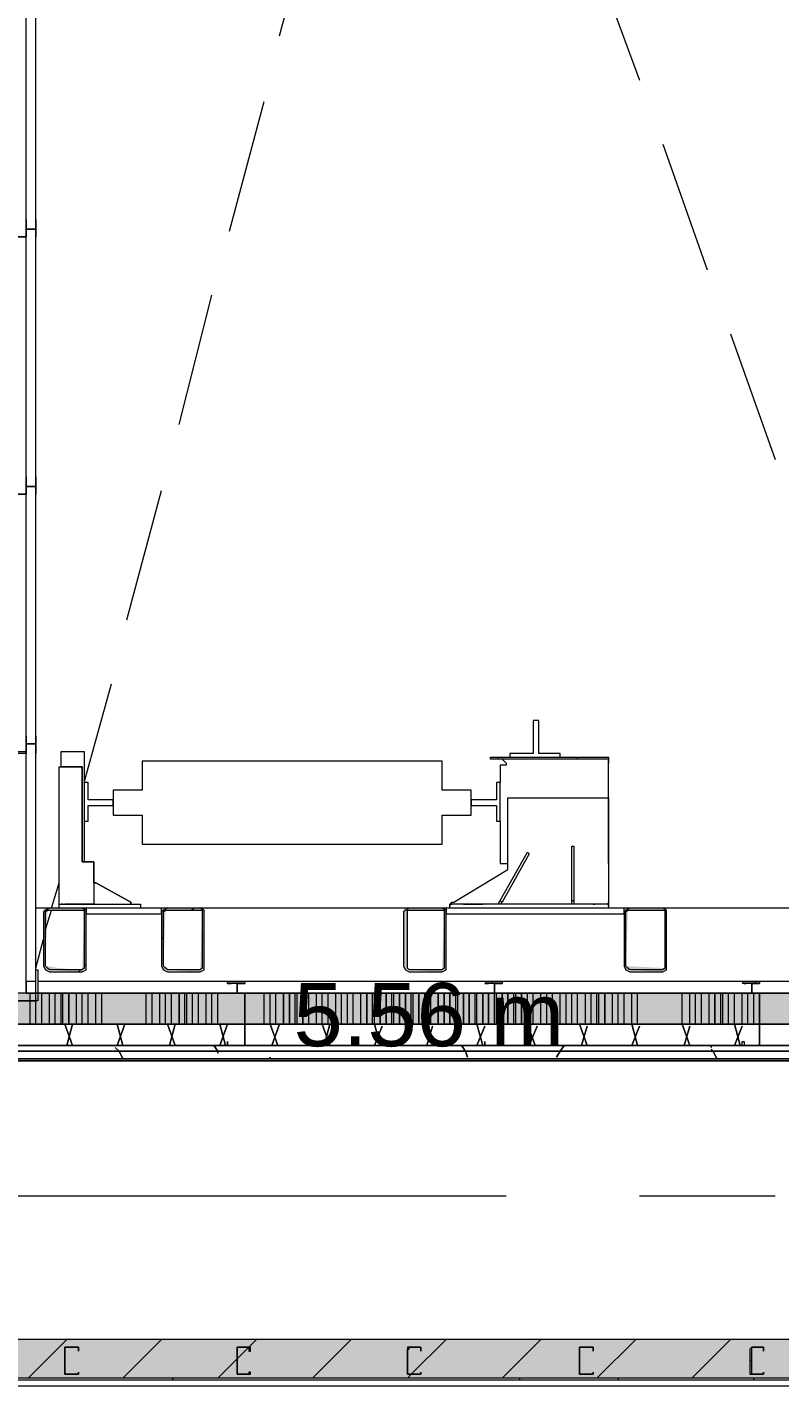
# Model space of a CAD drawing. Header units: metres. Extents: x -2 to 207, y -8 to 52.
# Drawn here: x 23.442 to 25.224, y 22.722 to 25.941 of the extents above; entities that cross this region are included whole.
import ezdxf

# ---------------------------------------------------------------- set-up
doc = ezdxf.new("R2010")
doc.units = ezdxf.units.M
doc.layers.add('HVAC - Ductos', color=5, linetype='Continuous', lineweight=0)
doc.layers.add('PDF_Text', color=7, linetype='Continuous', lineweight=0)
doc.layers.add('PDF_Geometry', color=7, linetype='Continuous', lineweight=0, true_color=0xaaaaaa)
doc.layers.add('PDF_Solid Fills', color=7, linetype='Continuous', lineweight=0, true_color=0xffffff)
doc.styles.add('PDF Helvetica', font='')
doc.styles.get('PDF Helvetica').set_extended_font_data('Helvetica')

msp = doc.modelspace()

# ---------------------------------------------------------------- hatches: boundary and pattern name
at = {"layer": 'PDF_Solid Fills', "lineweight": 0, "transparency": 33554559}
h = msp.add_hatch(color=256, dxfattribs=at)
h.paths.add_polyline_path([(23.4851, 23.7167), (23.4851, 23.7076), (23.4943, 23.7076), (23.5722, 23.703), (23.5722, 23.7076), (23.5172, 23.7121), (23.4897, 23.7167)])
h.paths.add_polyline_path([(23.5813, 23.7076), (23.5813, 23.8541), (23.4851, 23.8541), (23.4805, 23.8496), (23.4805, 23.7167), (23.4851, 23.7213), (23.4897, 23.8496), (23.5767, 23.8496), (23.5722, 23.7121)])
h = msp.add_hatch(color=256, dxfattribs=at)
h.paths.add_polyline_path([(23.7738, 23.7076), (23.8516, 23.703), (23.8516, 23.7076)])
h.paths.add_polyline_path([(23.7646, 23.7167), (23.7646, 23.7076), (23.7738, 23.7121), (23.7692, 23.7167)])
h.paths.add_polyline_path([(23.8608, 23.7076), (23.8608, 23.8541), (23.7646, 23.8541), (23.76, 23.8496), (23.76, 23.7167), (23.7646, 23.7213), (23.7692, 23.8496), (23.8562, 23.8496), (23.8516, 23.7121)])
h = msp.add_hatch(color=256, dxfattribs=at)
h.paths.add_polyline_path([(24.3465, 23.7076), (24.4244, 23.703), (24.4244, 23.7076)])
h.paths.add_polyline_path([(24.4336, 23.7076), (24.4336, 23.8541), (24.3374, 23.8541), (24.3328, 23.8496), (24.3328, 23.7167), (24.3374, 23.7167), (24.3374, 23.7076), (24.3465, 23.7121), (24.3419, 23.7121), (24.3419, 23.8496), (24.429, 23.8496), (24.4244, 23.7121)])
for points in [[(24.9558, 23.7076), (24.9558, 23.8541), (24.8596, 23.8541), (24.8551, 23.8496), (24.8551, 23.7167), (24.8596, 23.7213), (24.8642, 23.8496), (24.9513, 23.8496), (24.9513, 23.7121), (24.8642, 23.7167), (24.8596, 23.7167), (24.8596, 23.7076), (24.8688, 23.7076), (24.9467, 23.703), (24.9467, 23.7076)], [(23.4623, 23.6388), (23.4623, 23.6526), (23.366, 23.6526), (23.366, 23.5793), (25.7851, 23.5793), (25.7851, 23.6526), (23.4668, 23.6526)], [(23.4623, 23.6388), (23.4623, 23.6526), (23.366, 23.6526), (23.366, 23.5793), (25.7851, 23.5793), (25.7851, 23.6526), (23.4668, 23.6526)], [(25.4965, 22.7408), (25.4965, 22.8325), (21.9182, 22.8325), (21.9182, 22.7408)]]:
    msp.add_hatch(color=256, dxfattribs=at).paths.add_polyline_path(points)

# ---------------------------------------------------------------- linework, layer by layer
at = {"layer": 'HVAC - Ductos', "lineweight": 0}
msp.add_lwpolyline([(7.582, 23.4922), (9.2132, 23.4922), (12.4157, 23.4922), (14.7295, 23.4922), (21.6112, 23.4922), (27.4071, 23.4922)], dxfattribs=at)
at = {"layer": 'PDF_Geometry', "lineweight": 0}
for points in [[(22.2939, 23.5288), (22.2939, 23.4968), (23.2836, 23.4968), (25.7577, 23.4968), (25.941, 23.4968), (25.941, 32.0737), (25.941, 32.257), (22.468, 32.257), (22.468, 32.0737), (22.468, 29.3568), (22.468, 29.1781), (23.2836, 29.1781), (23.2836, 25.6364), (22.4725, 25.6364), (22.2939, 25.6364), (22.2939, 23.68), (22.2939, 23.6205), (22.2939, 23.5334)], [(25.9272, 32.0737), (25.9272, 23.5152), (25.9089, 23.5152), (25.7577, 23.5152), (25.4782, 23.5152), (25.3866, 23.5152), (23.3156, 23.5152), (23.2973, 23.5152)], [(25.7851, 25.9572), (25.7851, 24.7155), (25.7851, 24.6148), (25.7851, 23.6526), (25.7668, 23.6526), (25.7577, 23.6526), (23.4668, 23.6526), (23.4393, 23.6526), (23.4393, 23.68), (23.4393, 29.3338)], [(23.366, 29.2606), (23.366, 23.68), (23.366, 23.6526), (23.366, 23.6342), (23.366, 23.5792), (25.7577, 23.5792), (25.7668, 23.5792), (25.7851, 23.5792), (25.8585, 23.5792), (25.8585, 24.0237), (25.8585, 24.6148), (25.8585, 24.7155), (25.8585, 25.2424), (25.8585, 24.7155), (25.8585, 24.6148), (25.8585, 24.0237), (25.8585, 23.5792), (25.7851, 23.5792), (25.7851, 24.6148), (25.7851, 24.7155), (25.7851, 25.9572)], [(23.4623, 23.68), (23.4623, 29.2835)], [(25.9089, 27.2217), (25.9089, 23.5288), (25.8585, 23.5288), (25.7668, 23.5288), (25.7577, 23.5288), (25.1758, 23.5288), (24.5665, 23.5288), (23.957, 23.5288), (23.3477, 23.5288), (23.3156, 23.5288), (23.2973, 23.5288), (23.2836, 23.5288), (22.7383, 23.5288), (22.3535, 23.5288), (22.326, 23.5288), (22.326, 23.5792), (22.326, 23.68), (22.326, 24.2757)], [(24.0395, 25.9205), (24.122, 26.2275)], [(24.7817, 26.1129), (24.8917, 25.8152)], [(23.4623, 23.68), (23.4393, 23.68), (23.4393, 23.6526), (23.4668, 23.6526), (25.7577, 23.6526), (25.7577, 23.6755), (25.7577, 23.6526), (25.7668, 23.6526), (25.7851, 23.6526), (25.7851, 24.6148), (25.7851, 24.7155), (25.7851, 25.9572)], [(23.9204, 25.4577), (24.0029, 25.7647)], [(24.9467, 25.6639), (25.052, 25.3661)], [(23.4623, 25.4807), (23.4623, 25.4852), (23.4623, 25.4807)], [(23.8013, 24.9996), (23.8792, 25.3066)], [(25.1071, 25.2149), (25.2125, 24.9171)], [(23.4623, 24.8713), (23.4623, 24.8759), (23.4623, 24.8713)], [(23.6775, 24.5368), (23.76, 24.8438)], [(25.7577, 24.6376), (25.7577, 23.68), (23.4668, 23.68)], [(25.7577, 24.6376), (25.7577, 23.68), (23.4668, 23.68)], [(23.5767, 24.152), (23.6409, 24.3856)], [(23.4623, 24.2253), (23.4623, 24.2207), (23.4623, 24.2253)], [(23.5172, 23.8633), (23.7096, 23.8633), (23.7096, 23.8541), (23.5172, 23.8541), (23.5172, 23.8633), (23.5172, 24.1886), (23.5218, 24.1886), (23.5263, 24.1886), (23.5309, 24.1886), (23.5722, 24.1886), (23.5309, 24.1886), (23.5263, 24.1886), (23.5218, 24.1886), (23.5218, 24.2253), (23.563, 24.2253), (23.5676, 24.2253), (23.5722, 24.2253), (23.5767, 24.2253), (23.5767, 23.9641)], [(24.7497, 24.2115), (24.8092, 24.2115), (24.8184, 24.2115), (24.8184, 24.207), (24.7451, 24.207), (24.5573, 24.207), (24.5389, 24.207), (24.5389, 24.2115), (24.5573, 24.2115), (24.7451, 24.2115), (24.8184, 24.2115), (24.8184, 24.207), (24.8184, 24.1978)], [(24.5573, 24.2115), (24.5573, 24.207)], [(24.8184, 23.9595), (24.8184, 24.1978), (24.8184, 24.2024), (24.8184, 24.207), (24.8092, 24.207), (24.7497, 24.207), (24.6901, 24.207), (24.626, 24.207), (24.5665, 24.207), (24.571, 24.2024), (24.5756, 24.1978), (24.5756, 24.1932), (24.571, 24.1932), (24.5665, 24.1932), (24.5619, 24.1932), (24.5619, 24.152)], [(24.5665, 24.2115), (24.5847, 24.2115)], [(24.7451, 24.207), (24.7451, 24.2115)], [(24.4427, 23.8633), (24.4473, 23.8679), (24.4519, 23.8679), (24.5801, 23.9458), (24.5801, 24.1153), (24.8184, 24.1153), (24.8184, 23.8679), (24.8184, 23.8633), (24.8184, 23.8541), (24.4427, 23.8541), (24.4427, 23.8633), (24.4427, 23.8587)], [(24.5619, 24.0604), (24.5619, 23.9595), (24.5665, 23.9595), (24.571, 23.9595), (24.5756, 23.9595), (24.5801, 23.9595)], [(23.5997, 23.9137), (23.5997, 23.9641), (23.5997, 23.8633), (23.5585, 23.8633), (23.5355, 23.8633), (23.5309, 23.8633)], [(23.4989, 23.8541), (23.5172, 23.9137)], [(23.5263, 23.8633), (23.5218, 23.8633)], [(23.5355, 23.8633), (23.5309, 23.8633), (23.5355, 23.8633)], [(23.8288, 23.8496), (23.8379, 23.8541)], [(24.8184, 23.8633), (24.4427, 23.8633), (24.4473, 23.8633), (24.4473, 23.8679), (24.4519, 23.8679)], [(24.4748, 23.8633), (24.5206, 23.8633)], [(24.5619, 23.8725), (24.5665, 23.8679)], [(24.7314, 23.8725), (24.736, 23.8725)], [(24.7863, 23.8633), (24.7817, 23.8633), (24.7863, 23.8633)], [(24.8184, 23.8587), (24.8184, 23.8633), (24.8184, 23.8679)], [(23.4851, 23.8037), (23.4989, 23.8496)], [(23.4623, 23.7121), (23.4805, 23.7809)], [(23.76, 23.7809), (23.7646, 23.7855)], [(23.5767, 23.7167), (23.5813, 23.7213)], [(23.563, 23.703), (23.5676, 23.7076)], [(24.5298, 23.6755), (24.5252, 23.6755), (24.5298, 23.6755)], [(24.5435, 23.6755), (24.5435, 23.68)], [(25.1667, 23.6755), (25.1667, 23.68)], [(23.957, 23.593), (23.957, 23.5976)], [(23.2836, 23.4968), (25.2262, 23.4968), (23.2836, 23.4968), (23.2973, 23.4968), (23.3156, 23.4968), (25.3866, 23.4968), (25.4782, 23.4968), (25.7577, 23.4968), (25.9272, 23.4968)], [(24.5756, 23.1715), (23.3064, 23.1715)], [(25.2125, 23.1715), (24.8917, 23.1715)], [(25.4965, 22.7408), (21.9182, 22.7408), (21.8678, 22.7408), (21.8678, 22.7225), (21.9182, 22.7225), (21.2997, 22.7225), (21.3043, 22.7225), (21.8678, 22.7225), (21.8678, 22.7408), (21.8678, 22.8325), (21.8678, 22.7408)], [(21.9273, 22.8325), (21.9182, 22.8325), (21.9182, 22.7225), (25.4965, 22.7225), (25.4965, 22.8325), (21.9549, 22.8325)], [(25.4965, 22.7362), (21.9182, 22.7362)]]:
    msp.add_lwpolyline(points, dxfattribs=at)
for points in [[(25.6523, 26.5528), (25.6523, 23.8541), (23.4623, 23.8541), (23.4623, 26.5528), (25.6523, 26.5528), (25.6523, 23.8541), (23.4623, 23.8541), (23.4623, 26.5528)], [(23.4393, 25.4623), (23.4623, 25.4623), (23.4623, 25.4441), (23.4623, 25.4807), (23.4623, 25.4761), (23.4623, 25.4807), (23.4623, 25.4441), (23.4623, 25.4623), (23.4393, 25.4623), (23.4393, 25.4441), (23.3156, 25.4441), (23.311, 25.4441), (23.311, 25.4807), (23.3156, 25.4852), (23.3202, 25.4852), (23.3202, 25.4807), (23.3156, 25.4807), (23.311, 25.4807), (23.311, 25.4441), (23.3156, 25.4441), (23.4393, 25.4441), (23.4393, 25.4852)], [(23.4393, 24.853), (23.4623, 24.853), (23.4623, 24.8346), (23.4623, 24.8713), (23.4623, 24.8667), (23.4623, 24.8713), (23.4623, 24.8346), (23.4623, 24.853), (23.4393, 24.853), (23.4393, 24.8346), (23.3156, 24.8346), (23.311, 24.8346), (23.311, 24.8713), (23.3156, 24.8759), (23.3202, 24.8759), (23.3202, 24.8713), (23.3156, 24.8713), (23.311, 24.8713), (23.311, 24.8346), (23.3156, 24.8346), (23.4393, 24.8346), (23.4393, 24.8759)], [(24.6535, 24.2986), (24.6397, 24.2986), (24.6397, 24.2207), (24.5847, 24.2207), (24.5847, 24.2115), (24.7039, 24.2115), (24.7039, 24.2207), (24.6535, 24.2207)], [(23.4393, 24.2436), (23.4623, 24.2436), (23.4623, 24.2253), (23.4623, 24.2619), (23.4623, 24.2574), (23.4623, 24.2619), (23.4623, 24.2253), (23.4623, 24.2436), (23.4393, 24.2436), (23.4393, 24.2253), (23.4393, 24.2207), (23.3156, 24.2207), (23.311, 24.2253), (23.311, 24.2619), (23.3156, 24.2619), (23.3202, 24.2619), (23.3156, 24.2619), (23.311, 24.2619), (23.311, 24.2253), (23.3156, 24.2253), (23.4393, 24.2253), (23.4393, 24.2619)], [(23.5722, 24.1886), (23.5722, 23.9641), (23.5997, 23.9641), (23.5722, 23.9641)], [(24.4244, 24.1336), (24.4244, 24.2024), (23.7142, 24.2024), (23.7142, 24.1336), (23.6455, 24.1336), (23.6455, 24.0741), (23.7142, 24.0741), (23.7142, 24.0053), (24.4244, 24.0053), (24.4244, 24.0741), (24.4931, 24.0741), (24.4931, 24.1336)], [(23.6455, 24.1107), (23.5859, 24.1107), (23.5859, 24.152), (23.5767, 24.152), (23.5767, 24.0604), (23.5859, 24.0604), (23.5859, 24.097), (23.6455, 24.097)], [(24.4931, 24.097), (24.5527, 24.097), (24.5527, 24.0604), (24.5619, 24.0604), (24.5619, 24.152), (24.5527, 24.152), (24.5527, 24.1107), (24.4931, 24.1107)], [(24.5619, 23.8633), (24.5573, 23.8633), (24.5619, 23.8725), (24.626, 23.987), (24.6305, 23.9825), (24.5665, 23.8679)], [(24.736, 23.8633), (24.7314, 23.8633), (24.7314, 23.8725), (24.7314, 24.0008), (24.736, 24.0008), (24.736, 23.8725)], [(23.6043, 23.9137), (23.5997, 23.9137), (23.6043, 23.9137), (23.6867, 23.8679), (23.6867, 23.8633), (23.6867, 23.8679)], [(23.5813, 23.845), (23.5813, 23.8496), (23.5722, 23.8541), (23.4943, 23.8541), (23.4851, 23.8496), (23.4805, 23.845), (23.4805, 23.7167), (23.4851, 23.7076), (23.4943, 23.703), (23.5722, 23.703), (23.5813, 23.7076), (23.5813, 23.7167)], [(23.76, 23.8404), (23.76, 23.8541), (23.5813, 23.8541), (23.5813, 23.8404)], [(23.8608, 23.845), (23.8608, 23.8496), (23.8516, 23.8541), (23.7738, 23.8541), (23.7646, 23.8496), (23.76, 23.845), (23.76, 23.7167), (23.7646, 23.7076), (23.7738, 23.703), (23.8516, 23.703), (23.8608, 23.7076), (23.8608, 23.7167)], [(24.4336, 23.845), (24.4336, 23.8496), (24.4244, 23.8541), (24.3465, 23.8541), (24.3374, 23.8496), (24.3328, 23.845), (24.3328, 23.7167), (24.3374, 23.7076), (24.3465, 23.703), (24.4244, 23.703), (24.4336, 23.7076), (24.4336, 23.7167)], [(24.8551, 23.8404), (24.8551, 23.8541), (24.4336, 23.8541), (24.4336, 23.8404)], [(24.9558, 23.845), (24.9558, 23.8496), (24.9467, 23.8541), (24.8688, 23.8541), (24.8596, 23.8496), (24.8551, 23.845), (24.8551, 23.7167), (24.8596, 23.7076), (24.8688, 23.703), (24.9467, 23.703), (24.9558, 23.7076), (24.9558, 23.7167)], [(23.4943, 23.8496), (23.5722, 23.8496), (23.5767, 23.8496), (23.5767, 23.845), (23.5767, 23.7167), (23.5767, 23.7121), (23.5722, 23.7076), (23.4943, 23.7076), (23.4897, 23.7121), (23.4851, 23.7167), (23.4851, 23.845), (23.4897, 23.8496)], [(23.7738, 23.8496), (23.8516, 23.8496), (23.8562, 23.8496), (23.8562, 23.845), (23.8562, 23.7167), (23.8562, 23.7121), (23.8516, 23.7076), (23.7738, 23.7076), (23.7692, 23.7121), (23.7646, 23.7167), (23.7646, 23.845), (23.7692, 23.8496)], [(24.3465, 23.8496), (24.4244, 23.8496), (24.429, 23.8496), (24.429, 23.845), (24.429, 23.7167), (24.429, 23.7121), (24.4244, 23.7076), (24.3465, 23.7076), (24.3419, 23.7121), (24.3419, 23.7167), (24.3419, 23.845), (24.3419, 23.8496)], [(24.8688, 23.8496), (24.9467, 23.8496), (24.9513, 23.8496), (24.9513, 23.845), (24.9513, 23.7167), (24.9513, 23.7121), (24.9467, 23.7076), (24.8688, 23.7076), (24.8642, 23.7121), (24.8596, 23.7167), (24.8596, 23.845), (24.8642, 23.8496)], [(23.4623, 23.6342), (23.4623, 23.7076), (23.4668, 23.7076), (23.4668, 23.6342), (23.3156, 23.6342)], [(23.9387, 23.6526), (23.9387, 23.6755), (23.957, 23.6755), (23.9158, 23.6755), (23.925, 23.6755), (23.9158, 23.6755), (23.9158, 23.68), (23.957, 23.68), (23.957, 23.6755), (23.9387, 23.6755), (23.9387, 23.6526), (23.957, 23.6526), (23.957, 23.5288), (23.9204, 23.5288), (23.9158, 23.5288), (23.9158, 23.538), (23.9158, 23.5288), (23.9204, 23.5288), (23.957, 23.5288), (23.957, 23.6526), (23.9158, 23.6526)], [(24.5481, 23.6526), (24.5481, 23.6755), (24.5665, 23.6755), (24.5298, 23.6755), (24.5343, 23.6755), (24.5298, 23.6755), (24.5252, 23.6755), (24.5298, 23.68), (24.5665, 23.68), (24.5665, 23.6755), (24.5481, 23.6755), (24.5481, 23.6526), (24.5665, 23.6526), (24.5665, 23.5288), (24.5298, 23.5288), (24.5252, 23.5288), (24.5252, 23.538), (24.5252, 23.5288), (24.5298, 23.5288), (24.5665, 23.5288), (24.5665, 23.6526), (24.5252, 23.6526)], [(25.1575, 23.6526), (25.1575, 23.6755), (25.1758, 23.6755), (25.1391, 23.6755), (25.1437, 23.6755), (25.1391, 23.6755), (25.1345, 23.6755), (25.1391, 23.68), (25.1758, 23.68), (25.1758, 23.6755), (25.1575, 23.6755), (25.1575, 23.6526), (25.1758, 23.6526), (25.1758, 23.5288), (25.1391, 23.5288), (25.1345, 23.5288), (25.1345, 23.538), (25.1391, 23.538), (25.1391, 23.5288), (25.1758, 23.5288), (25.1758, 23.6526), (25.1345, 23.6526)], [(23.366, 23.5792), (25.7577, 23.5792), (25.7668, 23.5792), (25.7851, 23.5792), (25.7851, 23.6526), (25.7668, 23.6526), (23.4668, 23.6526), (23.366, 23.6526), (23.366, 23.6342)], [(25.8585, 23.5792), (25.7668, 23.5792), (25.7577, 23.5792), (23.3156, 23.5792), (23.3156, 23.5288), (23.3477, 23.5288), (23.957, 23.5288), (24.5665, 23.5288), (25.1758, 23.5288), (25.7577, 23.5288), (25.7668, 23.5288), (25.8585, 23.5288)], [(25.9089, 23.5288), (25.7668, 23.5288), (25.7577, 23.5288), (25.1758, 23.5288), (24.5665, 23.5288), (23.957, 23.5288), (23.3477, 23.5288), (23.2973, 23.5288), (23.2973, 23.5152), (25.3866, 23.5152), (25.4782, 23.5152), (25.9089, 23.5152)], [(25.3682, 23.4922), (23.2836, 23.4922), (23.2836, 23.4968), (22.2939, 23.4968), (22.2847, 23.4922), (22.2847, 23.4968), (22.2847, 23.4922), (23.2836, 23.4922)], [(23.2836, 23.4968), (25.3866, 23.4968), (25.4782, 23.4968), (25.9272, 23.4968), (25.9272, 23.5152), (25.4782, 23.5152), (25.3866, 23.5152), (23.2836, 23.5152), (23.2836, 23.4968), (25.941, 23.4968), (25.4782, 23.4968), (25.3866, 23.4968)], [(23.563, 22.8141), (23.5309, 22.8141), (23.5309, 22.8095), (23.5309, 22.7499), (23.563, 22.7499), (23.563, 22.7545), (23.563, 22.7499), (23.5309, 22.7499), (23.5309, 22.8095), (23.5309, 22.8141), (23.563, 22.8141), (23.563, 22.8049)], [(23.9708, 22.8141), (23.9387, 22.8141), (23.9387, 22.8095), (23.9387, 22.7499), (23.9708, 22.7499), (23.9708, 22.7545), (23.9662, 22.7545), (23.9662, 22.7499), (23.9387, 22.7499), (23.9387, 22.8095), (23.9387, 22.8141), (23.9662, 22.8141), (23.9662, 22.8049), (23.9708, 22.8049)], [(24.374, 22.8141), (24.3465, 22.8141), (24.3419, 22.8141), (24.3419, 22.8095), (24.3419, 22.7499), (24.3465, 22.7499), (24.374, 22.7499), (24.374, 22.7545), (24.374, 22.7499), (24.3465, 22.7499), (24.3419, 22.7499), (24.3419, 22.8095), (24.3465, 22.8095), (24.3465, 22.8141), (24.374, 22.8141), (24.374, 22.8049)], [(24.7817, 22.8141), (24.7497, 22.8141), (24.7497, 22.8095), (24.7497, 22.7499), (24.7817, 22.7499), (24.7817, 22.7545), (24.7817, 22.7499), (24.7497, 22.7499), (24.7497, 22.8095), (24.7497, 22.8141), (24.7817, 22.8141), (24.7817, 22.8049)], [(25.1849, 22.8141), (25.1575, 22.8141), (25.1529, 22.8095), (25.1529, 22.7499), (25.1575, 22.7499), (25.1849, 22.7499), (25.1849, 22.7545), (25.1849, 22.7499), (25.1575, 22.7499), (25.1575, 22.8095), (25.1575, 22.8141), (25.1849, 22.8141), (25.1849, 22.8049)]]:
    msp.add_lwpolyline(points, close=True, dxfattribs=at)
at = {"layer": 'PDF_Geometry', "color": 254, "lineweight": 0, "true_color": 0xeaeaea}
for points in [[(23.4485, 23.5792), (23.4485, 23.6342), (23.4485, 23.6526)], [(23.4623, 23.5792), (23.4623, 23.6342), (23.4623, 23.6526)], [(23.476, 23.5792), (23.476, 23.6526)], [(23.4943, 23.5792), (23.4943, 23.6526)], [(23.5081, 23.5792), (23.5081, 23.6526)], [(23.5218, 23.5792), (23.5218, 23.6526)], [(23.5263, 23.5792), (23.5263, 23.6526)], [(23.5585, 23.5792), (23.5585, 23.6526)], [(23.5722, 23.5792), (23.5722, 23.6526)], [(23.5859, 23.5792), (23.5859, 23.6526)], [(23.6043, 23.5792), (23.6043, 23.6526)], [(23.618, 23.5792), (23.618, 23.6526)], [(23.7234, 23.5792), (23.7234, 23.6526)], [(23.7372, 23.5792), (23.7372, 23.6526)], [(23.7554, 23.5792), (23.7554, 23.6526)], [(23.7692, 23.5792), (23.7692, 23.6526)], [(23.783, 23.5792), (23.783, 23.6526)], [(23.815, 23.5792), (23.815, 23.6526)], [(23.8196, 23.5792), (23.8196, 23.6526)], [(23.8334, 23.5792), (23.8334, 23.6526)], [(23.8471, 23.5792), (23.8471, 23.6526)], [(23.8654, 23.5792), (23.8654, 23.6526)], [(23.8792, 23.5792), (23.8792, 23.6526)], [(23.8929, 23.5792), (23.8929, 23.6526)], [(24.0029, 23.5792), (24.0029, 23.6526)], [(24.0167, 23.5792), (24.0167, 23.6526)], [(24.0303, 23.5792), (24.0303, 23.6526)], [(24.0762, 23.5792), (24.0762, 23.6526)], [(24.0807, 23.5792), (24.0807, 23.6526)], [(24.1083, 23.5792), (24.1083, 23.6526)], [(24.1265, 23.5792), (24.1265, 23.6526)], [(24.1403, 23.5792), (24.1403, 23.6526)], [(24.1541, 23.5792), (24.1541, 23.6526)], [(24.1724, 23.5792), (24.1724, 23.6526)], [(24.1862, 23.5792), (24.1862, 23.6526)], [(24.1999, 23.5792), (24.1999, 23.6526)], [(24.2136, 23.5792), (24.2136, 23.6526)], [(24.2319, 23.5792), (24.2319, 23.6526)], [(24.2594, 23.5792), (24.2594, 23.6526)], [(24.264, 23.5792), (24.264, 23.6526)], [(24.3052, 23.5792), (24.3052, 23.6526)], [(24.3098, 23.5792), (24.3098, 23.6526)], [(24.3236, 23.5792), (24.3236, 23.6526)], [(24.3511, 23.5792), (24.3511, 23.6526)], [(24.3556, 23.5792), (24.3556, 23.6526)], [(24.4565, 23.5792), (24.4565, 23.6526)], [(24.4611, 23.5792), (24.4611, 23.6526)], [(24.5022, 23.5792), (24.5022, 23.6526)], [(24.5068, 23.5792), (24.5068, 23.6526)], [(24.5206, 23.5792), (24.5206, 23.6526)], [(24.5481, 23.5792), (24.5481, 23.6526)], [(24.5527, 23.5792), (24.5527, 23.6526)], [(24.5939, 23.5792), (24.5939, 23.6526)], [(24.5985, 23.5792), (24.5985, 23.6526)], [(24.626, 23.5792), (24.626, 23.6526)], [(24.6397, 23.5792), (24.6397, 23.6526)], [(24.6581, 23.5792), (24.6581, 23.6526)], [(24.6718, 23.5792), (24.6718, 23.6526)], [(24.6855, 23.5792), (24.6855, 23.6526)], [(24.7039, 23.5792), (24.7039, 23.6526)], [(24.7176, 23.5792), (24.7176, 23.6526)], [(24.7314, 23.5792), (24.7314, 23.6526)], [(24.7451, 23.5792), (24.7451, 23.6526)], [(24.7634, 23.5792), (24.7634, 23.6526)], [(24.7771, 23.5792), (24.7771, 23.6526)], [(24.7909, 23.5792), (24.7909, 23.6526)], [(24.7955, 23.5792), (24.7955, 23.6526)], [(24.8276, 23.5792), (24.8276, 23.6526)], [(24.8414, 23.5792), (24.8414, 23.6526)], [(24.8551, 23.5792), (24.8551, 23.6526)], [(24.8734, 23.5792), (24.8734, 23.6526)], [(24.8872, 23.5792), (24.8872, 23.6526)], [(24.9925, 23.5792), (24.9925, 23.6526)], [(25.0109, 23.5792), (25.0109, 23.6526)], [(25.0246, 23.5792), (25.0246, 23.6526)], [(25.0383, 23.5792), (25.0383, 23.6526)], [(25.0566, 23.5792), (25.0566, 23.6526)], [(25.0841, 23.5792), (25.0841, 23.6526)], [(25.0887, 23.5792), (25.0887, 23.6526)], [(25.1025, 23.5792), (25.1025, 23.6526)], [(25.1163, 23.5792), (25.1163, 23.6526)], [(25.1345, 23.5792), (25.1345, 23.6526)], [(25.1483, 23.5792), (25.1483, 23.6526)], [(25.1621, 23.5792), (25.1621, 23.6526)]]:
    msp.add_lwpolyline(points, dxfattribs=at)
for points in [[(23.5401, 23.6526), (23.5401, 23.5792)], [(23.8013, 23.6526), (23.8013, 23.5792)], [(24.0487, 23.6526), (24.0487, 23.5792)], [(24.0625, 23.6526), (24.0625, 23.5792)], [(24.0945, 23.6526), (24.0945, 23.5792)], [(24.2457, 23.6526), (24.2457, 23.5792)], [(24.2778, 23.6526), (24.2778, 23.5792)], [(24.2916, 23.6526), (24.2916, 23.5792)], [(24.3236, 23.6526), (24.3236, 23.5792)], [(24.3374, 23.6526), (24.3374, 23.5792)], [(24.3694, 23.6526), (24.3694, 23.5792)], [(24.3832, 23.6526), (24.3832, 23.5792)], [(24.3969, 23.6526), (24.3969, 23.5792)], [(24.4152, 23.6526), (24.4152, 23.5792)], [(24.429, 23.6526), (24.429, 23.5792)], [(24.4427, 23.6526), (24.4427, 23.5792)], [(24.4748, 23.6526), (24.4748, 23.5792)], [(24.4885, 23.6526), (24.4885, 23.5792)], [(24.5206, 23.6526), (24.5206, 23.5792)], [(24.5343, 23.6526), (24.5343, 23.5792)], [(24.5665, 23.6526), (24.5665, 23.5792)], [(24.5801, 23.6526), (24.5801, 23.5792)], [(24.6123, 23.6526), (24.6123, 23.5792)], [(24.8092, 23.6526), (24.8092, 23.5792)], [(25.0704, 23.6526), (25.0704, 23.5792)], [(23.8929, 23.5152), (23.8929, 23.5106), (23.8929, 23.5152), (23.8838, 23.5288)], [(24.4794, 23.5152), (24.484, 23.5014), (24.4794, 23.5152), (24.4702, 23.5288)], [(24.6947, 23.5014), (24.7039, 23.5152), (24.713, 23.5288), (24.7039, 23.5152)], [(25.0612, 23.5243), (25.0612, 23.5288)], [(23.4943, 23.5152), (23.4577, 23.5152)], [(23.6592, 23.5152), (23.6684, 23.4968), (23.6592, 23.5152), (23.6501, 23.5243)], [(23.7967, 23.5152), (23.7646, 23.5152)], [(23.9983, 23.5152), (23.9662, 23.5152)], [(24.0167, 23.5014), (24.0167, 23.4968)], [(24.5068, 23.5152), (24.4748, 23.5152)], [(24.8138, 23.5152), (24.7771, 23.5152)], [(25.0658, 23.5152), (25.075, 23.4968), (25.0658, 23.5152), (25.0612, 23.5197)], [(25.1163, 23.5152), (25.0841, 23.5152)]]:
    msp.add_lwpolyline(points, close=True, dxfattribs=at)
at = {"layer": 'PDF_Geometry', "color": 254, "lineweight": 0, "true_color": 0xdddddd}
for points in [[(23.5309, 23.5792), (23.5493, 23.5288)], [(23.5493, 23.5792), (23.5355, 23.5288)], [(23.6547, 23.5792), (23.6684, 23.5288)], [(23.673, 23.5792), (23.6547, 23.5288)], [(23.7738, 23.5792), (23.7921, 23.5288)], [(23.7921, 23.5792), (23.7784, 23.5288)], [(23.8975, 23.5792), (23.9113, 23.5288)], [(23.9158, 23.5792), (23.8975, 23.5288)], [(24.0167, 23.5792), (24.0349, 23.5288)], [(24.0395, 23.5792), (24.0212, 23.5288)], [(24.1403, 23.5792), (24.1587, 23.5288)], [(24.1587, 23.5792), (24.1449, 23.5288)], [(24.264, 23.5792), (24.2778, 23.5288)], [(24.2824, 23.5747), (24.264, 23.5288)], [(24.3832, 23.5792), (24.4014, 23.5288)], [(24.4014, 23.5747), (24.3878, 23.5288)], [(24.5068, 23.5792), (24.5206, 23.5288)], [(24.5252, 23.5747), (24.5068, 23.5288)], [(24.626, 23.5792), (24.6443, 23.5288)], [(24.6489, 23.5747), (24.6305, 23.5288)], [(24.7497, 23.5792), (24.768, 23.5288)], [(24.768, 23.5747), (24.7543, 23.5288)], [(24.8734, 23.5792), (24.8872, 23.5288)], [(24.8917, 23.5747), (24.8734, 23.5288)], [(24.9925, 23.5792), (25.0109, 23.5288)], [(25.0109, 23.5747), (24.9971, 23.5288)], [(25.1163, 23.5792), (25.13, 23.5288)], [(25.1345, 23.5747), (25.1163, 23.5288)]]:
    msp.add_lwpolyline(points, close=True, dxfattribs=at)
at = {"layer": 'PDF_Geometry', "color": 254, "lineweight": 0, "true_color": 0xd4d4d4}
for points in [[(23.4439, 22.7408), (23.5355, 22.8325)], [(23.6684, 22.7408), (23.76, 22.8325)], [(23.8929, 22.7408), (23.9387, 22.7866), (23.9662, 22.8141), (23.9845, 22.8325)], [(24.1174, 22.7408), (24.2091, 22.8325)], [(24.3419, 22.7408), (24.3511, 22.7499), (24.4336, 22.8325)], [(24.5665, 22.7408), (24.6581, 22.8325)], [(24.7909, 22.7408), (24.8826, 22.8325)], [(25.0154, 22.7408), (25.1071, 22.8325)]]:
    msp.add_lwpolyline(points, dxfattribs=at)
at = {"layer": 'PDF_Geometry', "color": 254, "lineweight": 0, "true_color": 0xd2d2d2}
for points in [[(24.7497, 22.7545), (24.7497, 22.7591)], [(25.1529, 22.7821), (25.1575, 22.7821)]]:
    msp.add_lwpolyline(points, dxfattribs=at)
at = {"layer": 'PDF_Geometry', "color": 7, "lineweight": 0, "true_color": 0xffffff}
for points in [[(23.7876, 22.7408), (23.783, 22.7362)], [(24.6077, 22.7408), (24.6077, 22.7362)], [(24.8414, 22.7408), (24.8414, 22.7362)], [(25.1621, 22.7362), (25.1621, 22.7408)]]:
    msp.add_lwpolyline(points, dxfattribs=at)

# ---------------------------------------------------------------- texts
at = {"layer": 'PDF_Text', "lineweight": 0, "insert": (24.0725, 23.6008), "char_height": 0.15002, "attachment_point": 4, "style": 'PDF Helvetica'}
msp.add_mtext('5.56 m', dxfattribs=at)

doc.saveas('drawing.dxf')
